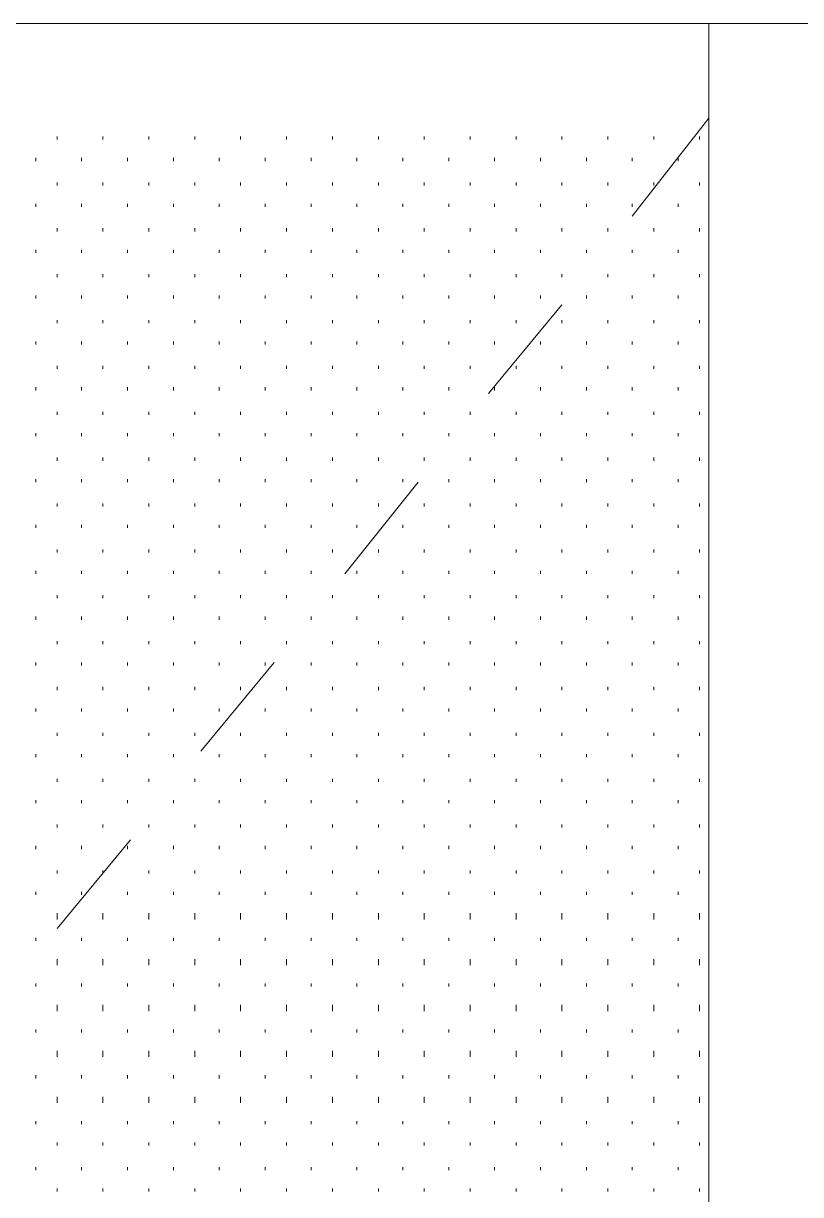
# Model space of a CAD drawing. Header units: inches. Extents: x -6061 to 13621, y -296 to 7483.
# Drawn here: x 12069.55 to 12089.89, y -60.13 to -29.46 of the extents above; entities that cross this region are included whole.
import ezdxf

# ---------------------------------------------------------------- set-up
doc = ezdxf.new("R2010")
doc.units = ezdxf.units.IN
doc.header["$MEASUREMENT"] = 0
doc.layers.get('0').update_dxf_attribs({"linetype": 'CONTINUOUS'})

msp = doc.modelspace()

# ---------------------------------------------------------------- linework, layer by layer
at = {"color": 7, "linetype": 'Continuous', "lineweight": 18, "true_color": 0x000007}
msp.add_line((12048.96524, -29.45513), (12157.00732, -29.45513), dxfattribs=at)
at = {"color": 7, "linetype": 'Continuous', "lineweight": 9, "true_color": 0x000007}
for p, q in [((12087.48877, -29.45513), (12051.52814, -29.45513)), ((12087.48877, -29.45513), (12087.48877, -31.93793)), ((12087.48877, -29.45513), (12090.05166, -29.45513)), ((12087.48877, -29.45513), (12087.48877, -121.47911)), ((12087.48877, -31.93793), (12085.48651, -34.50083)), ((12087.48877, -31.93793), (12087.48877, -121.47911)), ((12083.64443, -36.82345), (12081.72225, -39.14608)), ((12079.88017, -41.4687), (12077.958, -43.87142)), ((12076.11592, -46.19404), (12074.19375, -48.51666)), ((12072.35166, -50.83929), (12070.42949, -53.16191))]:
    msp.add_line(p, q, dxfattribs=at)
at = {"color": 7, "linetype": 'Continuous', "lineweight": 9, "true_color": 0xffffff}
for p, q in [((12070.42949, -32.49857), (12070.42949, -32.41847)), ((12071.63085, -32.49857), (12071.63085, -32.41847)), ((12072.83221, -32.49857), (12072.83221, -32.41847)), ((12074.03357, -32.49857), (12074.03357, -32.41847)), ((12075.23492, -32.49857), (12075.23492, -32.41847)), ((12076.43628, -32.49857), (12076.43628, -32.41847)), ((12077.63764, -32.49857), (12077.63764, -32.41847)), ((12078.839, -32.49857), (12078.839, -32.41847)), ((12080.04035, -32.49857), (12080.04035, -32.41847)), ((12081.24171, -32.49857), (12081.24171, -32.41847)), ((12082.44307, -32.49857), (12082.44307, -32.41847)), ((12083.64443, -32.49857), (12083.64443, -32.41847)), ((12084.84578, -32.49857), (12084.84578, -32.41847)), ((12086.04714, -32.49857), (12086.04714, -32.41847)), ((12087.2485, -32.49857), (12087.2485, -32.41847)), ((12069.86886, -33.0592), (12069.86886, -32.97911)), ((12071.07022, -33.0592), (12071.07022, -32.97911)), ((12072.27157, -33.0592), (12072.27157, -32.97911)), ((12073.47293, -33.0592), (12073.47293, -32.97911)), ((12074.67429, -33.0592), (12074.67429, -32.97911)), ((12075.87565, -33.0592), (12075.87565, -32.97911)), ((12077.077, -33.0592), (12077.077, -32.97911)), ((12078.27836, -33.0592), (12078.27836, -32.97911)), ((12079.47972, -33.0592), (12079.47972, -32.97911)), ((12080.68108, -33.0592), (12080.68108, -32.97911)), ((12081.88243, -33.0592), (12081.88243, -32.97911)), ((12083.08379, -33.0592), (12083.08379, -32.97911)), ((12084.28515, -33.0592), (12084.28515, -32.97911)), ((12085.48651, -33.0592), (12085.48651, -32.97911)), ((12086.68786, -33.0592), (12086.68786, -32.97911)), ((12070.42949, -33.69992), (12070.42949, -33.61983)), ((12071.63085, -33.69992), (12071.63085, -33.61983)), ((12072.83221, -33.69992), (12072.83221, -33.61983)), ((12074.03357, -33.69992), (12074.03357, -33.61983)), ((12075.23492, -33.69992), (12075.23492, -33.61983)), ((12076.43628, -33.69992), (12076.43628, -33.61983)), ((12077.63764, -33.69992), (12077.63764, -33.61983)), ((12078.839, -33.69992), (12078.839, -33.61983)), ((12080.04035, -33.69992), (12080.04035, -33.61983)), ((12081.24171, -33.69992), (12081.24171, -33.61983)), ((12082.44307, -33.69992), (12082.44307, -33.61983)), ((12083.64443, -33.69992), (12083.64443, -33.61983)), ((12084.84578, -33.69992), (12084.84578, -33.61983)), ((12086.04714, -33.69992), (12086.04714, -33.61983)), ((12087.2485, -33.69992), (12087.2485, -33.61983)), ((12069.86886, -34.26056), (12069.86886, -34.18047)), ((12071.07022, -34.26056), (12071.07022, -34.18047)), ((12072.27157, -34.26056), (12072.27157, -34.18047)), ((12073.47293, -34.26056), (12073.47293, -34.18047)), ((12074.67429, -34.26056), (12074.67429, -34.18047)), ((12075.87565, -34.26056), (12075.87565, -34.18047)), ((12077.077, -34.26056), (12077.077, -34.18047)), ((12078.27836, -34.26056), (12078.27836, -34.18047)), ((12079.47972, -34.26056), (12079.47972, -34.18047)), ((12080.68108, -34.26056), (12080.68108, -34.18047)), ((12081.88243, -34.26056), (12081.88243, -34.18047)), ((12083.08379, -34.26056), (12083.08379, -34.18047)), ((12084.28515, -34.26056), (12084.28515, -34.18047)), ((12085.48651, -34.26056), (12085.48651, -34.18047)), ((12086.68786, -34.26056), (12086.68786, -34.18047)), ((12070.42949, -34.90128), (12070.42949, -34.82119)), ((12071.63085, -34.90128), (12071.63085, -34.82119)), ((12072.83221, -34.90128), (12072.83221, -34.82119)), ((12074.03357, -34.90128), (12074.03357, -34.82119)), ((12075.23492, -34.90128), (12075.23492, -34.82119)), ((12076.43628, -34.90128), (12076.43628, -34.82119)), ((12077.63764, -34.90128), (12077.63764, -34.82119)), ((12078.839, -34.90128), (12078.839, -34.82119)), ((12080.04035, -34.90128), (12080.04035, -34.82119)), ((12081.24171, -34.90128), (12081.24171, -34.82119)), ((12082.44307, -34.90128), (12082.44307, -34.82119)), ((12083.64443, -34.90128), (12083.64443, -34.82119)), ((12084.84578, -34.90128), (12084.84578, -34.82119)), ((12086.04714, -34.90128), (12086.04714, -34.82119)), ((12087.2485, -34.90128), (12087.2485, -34.82119)), ((12069.86886, -35.46191), (12069.86886, -35.38182)), ((12071.07022, -35.46191), (12071.07022, -35.38182)), ((12072.27157, -35.46191), (12072.27157, -35.38182)), ((12073.47293, -35.46191), (12073.47293, -35.38182)), ((12074.67429, -35.46191), (12074.67429, -35.38182)), ((12075.87565, -35.46191), (12075.87565, -35.38182)), ((12077.077, -35.46191), (12077.077, -35.38182)), ((12078.27836, -35.46191), (12078.27836, -35.38182)), ((12079.47972, -35.46191), (12079.47972, -35.38182)), ((12080.68108, -35.46191), (12080.68108, -35.38182)), ((12081.88243, -35.46191), (12081.88243, -35.38182)), ((12083.08379, -35.46191), (12083.08379, -35.38182)), ((12084.28515, -35.46191), (12084.28515, -35.38182)), ((12085.48651, -35.46191), (12085.48651, -35.38182)), ((12086.68786, -35.46191), (12086.68786, -35.38182)), ((12070.42949, -36.10264), (12070.42949, -36.02255)), ((12071.63085, -36.10264), (12071.63085, -36.02255)), ((12072.83221, -36.10264), (12072.83221, -36.02255)), ((12074.03357, -36.10264), (12074.03357, -36.02255)), ((12075.23492, -36.10264), (12075.23492, -36.02255)), ((12076.43628, -36.10264), (12076.43628, -36.02255)), ((12077.63764, -36.10264), (12077.63764, -36.02255)), ((12078.839, -36.10264), (12078.839, -36.02255)), ((12080.04035, -36.10264), (12080.04035, -36.02255)), ((12081.24171, -36.10264), (12081.24171, -36.02255)), ((12082.44307, -36.10264), (12082.44307, -36.02255)), ((12083.64443, -36.10264), (12083.64443, -36.02255)), ((12084.84578, -36.10264), (12084.84578, -36.02255)), ((12086.04714, -36.10264), (12086.04714, -36.02255)), ((12087.2485, -36.10264), (12087.2485, -36.02255)), ((12069.86886, -36.66327), (12069.86886, -36.58318)), ((12071.07022, -36.66327), (12071.07022, -36.58318)), ((12072.27157, -36.66327), (12072.27157, -36.58318)), ((12073.47293, -36.66327), (12073.47293, -36.58318)), ((12074.67429, -36.66327), (12074.67429, -36.58318)), ((12075.87565, -36.66327), (12075.87565, -36.58318)), ((12077.077, -36.66327), (12077.077, -36.58318)), ((12078.27836, -36.66327), (12078.27836, -36.58318)), ((12079.47972, -36.66327), (12079.47972, -36.58318)), ((12080.68108, -36.66327), (12080.68108, -36.58318)), ((12081.88243, -36.66327), (12081.88243, -36.58318)), ((12083.08379, -36.66327), (12083.08379, -36.58318)), ((12084.28515, -36.66327), (12084.28515, -36.58318)), ((12085.48651, -36.66327), (12085.48651, -36.58318)), ((12086.68786, -36.66327), (12086.68786, -36.58318)), ((12070.42949, -37.30399), (12070.42949, -37.2239)), ((12071.63085, -37.30399), (12071.63085, -37.2239)), ((12072.83221, -37.30399), (12072.83221, -37.2239)), ((12074.03357, -37.30399), (12074.03357, -37.2239)), ((12075.23492, -37.30399), (12075.23492, -37.2239)), ((12076.43628, -37.30399), (12076.43628, -37.2239)), ((12077.63764, -37.30399), (12077.63764, -37.2239)), ((12078.839, -37.30399), (12078.839, -37.2239)), ((12080.04035, -37.30399), (12080.04035, -37.2239)), ((12081.24171, -37.30399), (12081.24171, -37.2239)), ((12082.44307, -37.30399), (12082.44307, -37.2239)), ((12083.64443, -37.30399), (12083.64443, -37.2239)), ((12084.84578, -37.30399), (12084.84578, -37.2239)), ((12086.04714, -37.30399), (12086.04714, -37.2239)), ((12087.2485, -37.30399), (12087.2485, -37.2239)), ((12069.86886, -37.86463), (12069.86886, -37.78454)), ((12071.07022, -37.86463), (12071.07022, -37.78454)), ((12072.27157, -37.86463), (12072.27157, -37.78454)), ((12073.47293, -37.86463), (12073.47293, -37.78454)), ((12074.67429, -37.86463), (12074.67429, -37.78454)), ((12075.87565, -37.86463), (12075.87565, -37.78454)), ((12077.077, -37.86463), (12077.077, -37.78454)), ((12078.27836, -37.86463), (12078.27836, -37.78454)), ((12079.47972, -37.86463), (12079.47972, -37.78454)), ((12080.68108, -37.86463), (12080.68108, -37.78454)), ((12081.88243, -37.86463), (12081.88243, -37.78454)), ((12083.08379, -37.86463), (12083.08379, -37.78454)), ((12084.28515, -37.86463), (12084.28515, -37.78454)), ((12085.48651, -37.86463), (12085.48651, -37.78454)), ((12086.68786, -37.86463), (12086.68786, -37.78454)), ((12070.42949, -38.50535), (12070.42949, -38.42526)), ((12071.63085, -38.50535), (12071.63085, -38.42526)), ((12072.83221, -38.50535), (12072.83221, -38.42526)), ((12074.03357, -38.50535), (12074.03357, -38.42526)), ((12075.23492, -38.50535), (12075.23492, -38.42526)), ((12076.43628, -38.50535), (12076.43628, -38.42526)), ((12077.63764, -38.50535), (12077.63764, -38.42526)), ((12078.839, -38.50535), (12078.839, -38.42526)), ((12080.04035, -38.50535), (12080.04035, -38.42526)), ((12081.24171, -38.50535), (12081.24171, -38.42526)), ((12082.44307, -38.50535), (12082.44307, -38.42526)), ((12083.64443, -38.50535), (12083.64443, -38.42526)), ((12084.84578, -38.50535), (12084.84578, -38.42526)), ((12086.04714, -38.50535), (12086.04714, -38.42526)), ((12087.2485, -38.50535), (12087.2485, -38.42526)), ((12069.86886, -39.06599), (12069.86886, -38.9859)), ((12071.07022, -39.06599), (12071.07022, -38.9859)), ((12072.27157, -39.06599), (12072.27157, -38.9859)), ((12073.47293, -39.06599), (12073.47293, -38.9859)), ((12074.67429, -39.06599), (12074.67429, -38.9859)), ((12075.87565, -39.06599), (12075.87565, -38.9859)), ((12077.077, -39.06599), (12077.077, -38.9859)), ((12078.27836, -39.06599), (12078.27836, -38.9859)), ((12079.47972, -39.06599), (12079.47972, -38.9859)), ((12080.68108, -39.06599), (12080.68108, -38.9859)), ((12081.88243, -39.06599), (12081.88243, -38.9859)), ((12083.08379, -39.06599), (12083.08379, -38.9859)), ((12084.28515, -39.06599), (12084.28515, -38.9859)), ((12085.48651, -39.06599), (12085.48651, -38.9859)), ((12086.68786, -39.06599), (12086.68786, -38.9859)), ((12070.42949, -39.70671), (12070.42949, -39.62662)), ((12071.63085, -39.70671), (12071.63085, -39.62662)), ((12072.83221, -39.70671), (12072.83221, -39.62662)), ((12074.03357, -39.70671), (12074.03357, -39.62662)), ((12075.23492, -39.70671), (12075.23492, -39.62662)), ((12076.43628, -39.70671), (12076.43628, -39.62662)), ((12077.63764, -39.70671), (12077.63764, -39.62662)), ((12078.839, -39.70671), (12078.839, -39.62662)), ((12080.04035, -39.70671), (12080.04035, -39.62662)), ((12081.24171, -39.70671), (12081.24171, -39.62662)), ((12082.44307, -39.70671), (12082.44307, -39.62662)), ((12083.64443, -39.70671), (12083.64443, -39.62662)), ((12084.84578, -39.70671), (12084.84578, -39.62662)), ((12086.04714, -39.70671), (12086.04714, -39.62662)), ((12087.2485, -39.70671), (12087.2485, -39.62662)), ((12069.86886, -40.26734), (12069.86886, -40.18725)), ((12071.07022, -40.26734), (12071.07022, -40.18725)), ((12072.27157, -40.26734), (12072.27157, -40.18725)), ((12073.47293, -40.26734), (12073.47293, -40.18725)), ((12074.67429, -40.26734), (12074.67429, -40.18725)), ((12075.87565, -40.26734), (12075.87565, -40.18725)), ((12077.077, -40.26734), (12077.077, -40.18725)), ((12078.27836, -40.26734), (12078.27836, -40.18725)), ((12079.47972, -40.26734), (12079.47972, -40.18725)), ((12080.68108, -40.26734), (12080.68108, -40.18725)), ((12081.88243, -40.26734), (12081.88243, -40.18725)), ((12083.08379, -40.26734), (12083.08379, -40.18725)), ((12084.28515, -40.26734), (12084.28515, -40.18725)), ((12085.48651, -40.26734), (12085.48651, -40.18725)), ((12086.68786, -40.26734), (12086.68786, -40.18725)), ((12070.42949, -40.90807), (12070.42949, -40.82798)), ((12071.63085, -40.90807), (12071.63085, -40.82798)), ((12072.83221, -40.90807), (12072.83221, -40.82798)), ((12074.03357, -40.90807), (12074.03357, -40.82798)), ((12075.23492, -40.90807), (12075.23492, -40.82798)), ((12076.43628, -40.90807), (12076.43628, -40.82798)), ((12077.63764, -40.90807), (12077.63764, -40.82798)), ((12078.839, -40.90807), (12078.839, -40.82798)), ((12080.04035, -40.90807), (12080.04035, -40.82798)), ((12081.24171, -40.90807), (12081.24171, -40.82798)), ((12082.44307, -40.90807), (12082.44307, -40.82798)), ((12083.64443, -40.90807), (12083.64443, -40.82798)), ((12084.84578, -40.90807), (12084.84578, -40.82798)), ((12086.04714, -40.90807), (12086.04714, -40.82798)), ((12087.2485, -40.90807), (12087.2485, -40.82798)), ((12069.86886, -41.4687), (12069.86886, -41.38861)), ((12071.07022, -41.4687), (12071.07022, -41.38861)), ((12072.27157, -41.4687), (12072.27157, -41.38861)), ((12073.47293, -41.4687), (12073.47293, -41.38861)), ((12074.67429, -41.4687), (12074.67429, -41.38861)), ((12075.87565, -41.4687), (12075.87565, -41.38861)), ((12077.077, -41.4687), (12077.077, -41.38861)), ((12078.27836, -41.4687), (12078.27836, -41.38861)), ((12079.47972, -41.4687), (12079.47972, -41.38861)), ((12080.68108, -41.4687), (12080.68108, -41.38861)), ((12081.88243, -41.4687), (12081.88243, -41.38861)), ((12083.08379, -41.4687), (12083.08379, -41.38861)), ((12084.28515, -41.4687), (12084.28515, -41.38861)), ((12085.48651, -41.4687), (12085.48651, -41.38861)), ((12086.68786, -41.4687), (12086.68786, -41.38861)), ((12070.42949, -42.10942), (12070.42949, -42.02933)), ((12071.63085, -42.10942), (12071.63085, -42.02933)), ((12072.83221, -42.10942), (12072.83221, -42.02933)), ((12074.03357, -42.10942), (12074.03357, -42.02933)), ((12075.23492, -42.10942), (12075.23492, -42.02933)), ((12076.43628, -42.10942), (12076.43628, -42.02933)), ((12077.63764, -42.10942), (12077.63764, -42.02933)), ((12078.839, -42.10942), (12078.839, -42.02933)), ((12080.04035, -42.10942), (12080.04035, -42.02933)), ((12081.24171, -42.10942), (12081.24171, -42.02933)), ((12082.44307, -42.10942), (12082.44307, -42.02933)), ((12083.64443, -42.10942), (12083.64443, -42.02933)), ((12084.84578, -42.10942), (12084.84578, -42.02933)), ((12086.04714, -42.10942), (12086.04714, -42.02933)), ((12087.2485, -42.10942), (12087.2485, -42.02933)), ((12069.86886, -42.67006), (12069.86886, -42.58997)), ((12071.07022, -42.67006), (12071.07022, -42.58997)), ((12072.27157, -42.67006), (12072.27157, -42.58997)), ((12073.47293, -42.67006), (12073.47293, -42.58997)), ((12074.67429, -42.67006), (12074.67429, -42.58997)), ((12075.87565, -42.67006), (12075.87565, -42.58997)), ((12077.077, -42.67006), (12077.077, -42.58997)), ((12078.27836, -42.67006), (12078.27836, -42.58997)), ((12079.47972, -42.67006), (12079.47972, -42.58997)), ((12080.68108, -42.67006), (12080.68108, -42.58997)), ((12081.88243, -42.67006), (12081.88243, -42.58997)), ((12083.08379, -42.67006), (12083.08379, -42.58997)), ((12084.28515, -42.67006), (12084.28515, -42.58997)), ((12085.48651, -42.67006), (12085.48651, -42.58997)), ((12086.68786, -42.67006), (12086.68786, -42.58997)), ((12070.42949, -43.31078), (12070.42949, -43.23069)), ((12071.63085, -43.31078), (12071.63085, -43.23069)), ((12072.83221, -43.31078), (12072.83221, -43.23069)), ((12074.03357, -43.31078), (12074.03357, -43.23069)), ((12075.23492, -43.31078), (12075.23492, -43.23069)), ((12076.43628, -43.31078), (12076.43628, -43.23069)), ((12077.63764, -43.31078), (12077.63764, -43.23069)), ((12078.839, -43.31078), (12078.839, -43.23069)), ((12080.04035, -43.31078), (12080.04035, -43.23069)), ((12081.24171, -43.31078), (12081.24171, -43.23069)), ((12082.44307, -43.31078), (12082.44307, -43.23069)), ((12083.64443, -43.31078), (12083.64443, -43.23069)), ((12084.84578, -43.31078), (12084.84578, -43.23069)), ((12086.04714, -43.31078), (12086.04714, -43.23069)), ((12087.2485, -43.31078), (12087.2485, -43.23069)), ((12069.86886, -43.87142), (12069.86886, -43.79133)), ((12071.07022, -43.87142), (12071.07022, -43.79133)), ((12072.27157, -43.87142), (12072.27157, -43.79133)), ((12073.47293, -43.87142), (12073.47293, -43.79133)), ((12074.67429, -43.87142), (12074.67429, -43.79133)), ((12075.87565, -43.87142), (12075.87565, -43.79133)), ((12077.077, -43.87142), (12077.077, -43.79133)), ((12078.27836, -43.87142), (12078.27836, -43.79133)), ((12079.47972, -43.87142), (12079.47972, -43.79133)), ((12080.68108, -43.87142), (12080.68108, -43.79133)), ((12081.88243, -43.87142), (12081.88243, -43.79133)), ((12083.08379, -43.87142), (12083.08379, -43.79133)), ((12084.28515, -43.87142), (12084.28515, -43.79133)), ((12085.48651, -43.87142), (12085.48651, -43.79133)), ((12086.68786, -43.87142), (12086.68786, -43.79133)), ((12070.42949, -44.51214), (12070.42949, -44.43205)), ((12071.63085, -44.51214), (12071.63085, -44.43205)), ((12072.83221, -44.51214), (12072.83221, -44.43205)), ((12074.03357, -44.51214), (12074.03357, -44.43205)), ((12075.23492, -44.51214), (12075.23492, -44.43205)), ((12076.43628, -44.51214), (12076.43628, -44.43205)), ((12077.63764, -44.51214), (12077.63764, -44.43205)), ((12078.839, -44.51214), (12078.839, -44.43205)), ((12080.04035, -44.51214), (12080.04035, -44.43205)), ((12081.24171, -44.51214), (12081.24171, -44.43205)), ((12082.44307, -44.51214), (12082.44307, -44.43205)), ((12083.64443, -44.51214), (12083.64443, -44.43205)), ((12084.84578, -44.51214), (12084.84578, -44.43205)), ((12086.04714, -44.51214), (12086.04714, -44.43205)), ((12087.2485, -44.51214), (12087.2485, -44.43205)), ((12069.86886, -45.07277), (12069.86886, -44.99268)), ((12071.07022, -45.07277), (12071.07022, -44.99268)), ((12072.27157, -45.07277), (12072.27157, -44.99268)), ((12073.47293, -45.07277), (12073.47293, -44.99268)), ((12074.67429, -45.07277), (12074.67429, -44.99268)), ((12075.87565, -45.07277), (12075.87565, -44.99268)), ((12077.077, -45.07277), (12077.077, -44.99268)), ((12078.27836, -45.07277), (12078.27836, -44.99268)), ((12079.47972, -45.07277), (12079.47972, -44.99268)), ((12080.68108, -45.07277), (12080.68108, -44.99268)), ((12081.88243, -45.07277), (12081.88243, -44.99268)), ((12083.08379, -45.07277), (12083.08379, -44.99268)), ((12084.28515, -45.07277), (12084.28515, -44.99268)), ((12085.48651, -45.07277), (12085.48651, -44.99268)), ((12086.68786, -45.07277), (12086.68786, -44.99268)), ((12070.42949, -45.7135), (12070.42949, -45.63341)), ((12071.63085, -45.7135), (12071.63085, -45.63341)), ((12072.83221, -45.7135), (12072.83221, -45.63341)), ((12074.03357, -45.7135), (12074.03357, -45.63341)), ((12075.23492, -45.7135), (12075.23492, -45.63341)), ((12076.43628, -45.7135), (12076.43628, -45.63341)), ((12077.63764, -45.7135), (12077.63764, -45.63341)), ((12078.839, -45.7135), (12078.839, -45.63341)), ((12080.04035, -45.7135), (12080.04035, -45.63341)), ((12081.24171, -45.7135), (12081.24171, -45.63341)), ((12082.44307, -45.7135), (12082.44307, -45.63341)), ((12083.64443, -45.7135), (12083.64443, -45.63341)), ((12084.84578, -45.7135), (12084.84578, -45.63341)), ((12086.04714, -45.7135), (12086.04714, -45.63341)), ((12087.2485, -45.7135), (12087.2485, -45.63341)), ((12069.86886, -46.27413), (12069.86886, -46.19404)), ((12071.07022, -46.27413), (12071.07022, -46.19404)), ((12072.27157, -46.27413), (12072.27157, -46.19404)), ((12073.47293, -46.27413), (12073.47293, -46.19404)), ((12074.67429, -46.27413), (12074.67429, -46.19404)), ((12075.87565, -46.27413), (12075.87565, -46.19404)), ((12077.077, -46.27413), (12077.077, -46.19404)), ((12078.27836, -46.27413), (12078.27836, -46.19404)), ((12079.47972, -46.27413), (12079.47972, -46.19404)), ((12080.68108, -46.27413), (12080.68108, -46.19404)), ((12081.88243, -46.27413), (12081.88243, -46.19404)), ((12083.08379, -46.27413), (12083.08379, -46.19404)), ((12084.28515, -46.27413), (12084.28515, -46.19404)), ((12085.48651, -46.27413), (12085.48651, -46.19404)), ((12086.68786, -46.27413), (12086.68786, -46.19404)), ((12070.42949, -46.91485), (12070.42949, -46.83476)), ((12071.63085, -46.91485), (12071.63085, -46.83476)), ((12072.83221, -46.91485), (12072.83221, -46.83476)), ((12074.03357, -46.91485), (12074.03357, -46.83476)), ((12075.23492, -46.91485), (12075.23492, -46.83476)), ((12076.43628, -46.91485), (12076.43628, -46.83476)), ((12077.63764, -46.91485), (12077.63764, -46.83476)), ((12078.839, -46.91485), (12078.839, -46.83476)), ((12080.04035, -46.91485), (12080.04035, -46.83476)), ((12081.24171, -46.91485), (12081.24171, -46.83476)), ((12082.44307, -46.91485), (12082.44307, -46.83476)), ((12083.64443, -46.91485), (12083.64443, -46.83476)), ((12084.84578, -46.91485), (12084.84578, -46.83476)), ((12086.04714, -46.91485), (12086.04714, -46.83476)), ((12087.2485, -46.91485), (12087.2485, -46.83476)), ((12069.86886, -47.47549), (12069.86886, -47.3954)), ((12071.07022, -47.47549), (12071.07022, -47.3954)), ((12072.27157, -47.47549), (12072.27157, -47.3954)), ((12073.47293, -47.47549), (12073.47293, -47.3954)), ((12074.67429, -47.47549), (12074.67429, -47.3954)), ((12075.87565, -47.47549), (12075.87565, -47.3954)), ((12077.077, -47.47549), (12077.077, -47.3954)), ((12078.27836, -47.47549), (12078.27836, -47.3954)), ((12079.47972, -47.47549), (12079.47972, -47.3954)), ((12080.68108, -47.47549), (12080.68108, -47.3954)), ((12081.88243, -47.47549), (12081.88243, -47.3954)), ((12083.08379, -47.47549), (12083.08379, -47.3954)), ((12084.28515, -47.47549), (12084.28515, -47.3954)), ((12085.48651, -47.47549), (12085.48651, -47.3954)), ((12086.68786, -47.47549), (12086.68786, -47.3954)), ((12070.42949, -48.11621), (12070.42949, -48.03612)), ((12071.63085, -48.11621), (12071.63085, -48.03612)), ((12072.83221, -48.11621), (12072.83221, -48.03612)), ((12074.03357, -48.11621), (12074.03357, -48.03612)), ((12075.23492, -48.11621), (12075.23492, -48.03612)), ((12076.43628, -48.11621), (12076.43628, -48.03612)), ((12077.63764, -48.11621), (12077.63764, -48.03612)), ((12078.839, -48.11621), (12078.839, -48.03612)), ((12080.04035, -48.11621), (12080.04035, -48.03612)), ((12081.24171, -48.11621), (12081.24171, -48.03612)), ((12082.44307, -48.11621), (12082.44307, -48.03612)), ((12083.64443, -48.11621), (12083.64443, -48.03612)), ((12084.84578, -48.11621), (12084.84578, -48.03612)), ((12086.04714, -48.11621), (12086.04714, -48.03612)), ((12087.2485, -48.11621), (12087.2485, -48.03612)), ((12069.86886, -48.67685), (12069.86886, -48.59676)), ((12071.07022, -48.67685), (12071.07022, -48.59676)), ((12072.27157, -48.67685), (12072.27157, -48.59676)), ((12073.47293, -48.67685), (12073.47293, -48.59676)), ((12074.67429, -48.67685), (12074.67429, -48.59676)), ((12075.87565, -48.67685), (12075.87565, -48.59676)), ((12077.077, -48.67685), (12077.077, -48.59676)), ((12078.27836, -48.67685), (12078.27836, -48.59676)), ((12079.47972, -48.67685), (12079.47972, -48.59676)), ((12080.68108, -48.67685), (12080.68108, -48.59676)), ((12081.88243, -48.67685), (12081.88243, -48.59676)), ((12083.08379, -48.67685), (12083.08379, -48.59676)), ((12084.28515, -48.67685), (12084.28515, -48.59676)), ((12085.48651, -48.67685), (12085.48651, -48.59676)), ((12086.68786, -48.67685), (12086.68786, -48.59676)), ((12070.42949, -49.31757), (12070.42949, -49.23748)), ((12071.63085, -49.31757), (12071.63085, -49.23748)), ((12072.83221, -49.31757), (12072.83221, -49.23748)), ((12074.03357, -49.31757), (12074.03357, -49.23748)), ((12075.23492, -49.31757), (12075.23492, -49.23748)), ((12076.43628, -49.31757), (12076.43628, -49.23748)), ((12077.63764, -49.31757), (12077.63764, -49.23748)), ((12078.839, -49.31757), (12078.839, -49.23748)), ((12080.04035, -49.31757), (12080.04035, -49.23748)), ((12081.24171, -49.31757), (12081.24171, -49.23748)), ((12082.44307, -49.31757), (12082.44307, -49.23748)), ((12083.64443, -49.31757), (12083.64443, -49.23748)), ((12084.84578, -49.31757), (12084.84578, -49.23748)), ((12086.04714, -49.31757), (12086.04714, -49.23748)), ((12087.2485, -49.31757), (12087.2485, -49.23748)), ((12069.86886, -49.8782), (12069.86886, -49.79811)), ((12071.07022, -49.8782), (12071.07022, -49.79811)), ((12072.27157, -49.8782), (12072.27157, -49.79811)), ((12073.47293, -49.8782), (12073.47293, -49.79811)), ((12074.67429, -49.8782), (12074.67429, -49.79811)), ((12075.87565, -49.8782), (12075.87565, -49.79811)), ((12077.077, -49.8782), (12077.077, -49.79811)), ((12078.27836, -49.8782), (12078.27836, -49.79811)), ((12079.47972, -49.8782), (12079.47972, -49.79811)), ((12080.68108, -49.8782), (12080.68108, -49.79811)), ((12081.88243, -49.8782), (12081.88243, -49.79811)), ((12083.08379, -49.8782), (12083.08379, -49.79811)), ((12084.28515, -49.8782), (12084.28515, -49.79811)), ((12085.48651, -49.8782), (12085.48651, -49.79811)), ((12086.68786, -49.8782), (12086.68786, -49.79811)), ((12070.42949, -50.51893), (12070.42949, -50.43884)), ((12071.63085, -50.51893), (12071.63085, -50.43884)), ((12072.83221, -50.51893), (12072.83221, -50.43884)), ((12074.03357, -50.51893), (12074.03357, -50.43884)), ((12075.23492, -50.51893), (12075.23492, -50.43884)), ((12076.43628, -50.51893), (12076.43628, -50.43884)), ((12077.63764, -50.51893), (12077.63764, -50.43884)), ((12078.839, -50.51893), (12078.839, -50.43884)), ((12080.04035, -50.51893), (12080.04035, -50.43884)), ((12081.24171, -50.51893), (12081.24171, -50.43884)), ((12082.44307, -50.51893), (12082.44307, -50.43884)), ((12083.64443, -50.51893), (12083.64443, -50.43884)), ((12084.84578, -50.51893), (12084.84578, -50.43884)), ((12086.04714, -50.51893), (12086.04714, -50.43884)), ((12087.2485, -50.51893), (12087.2485, -50.43884)), ((12069.86886, -51.07956), (12069.86886, -50.99947)), ((12071.07022, -51.07956), (12071.07022, -50.99947)), ((12072.27157, -51.07956), (12072.27157, -50.99947)), ((12073.47293, -51.07956), (12073.47293, -50.99947)), ((12074.67429, -51.07956), (12074.67429, -50.99947)), ((12075.87565, -51.07956), (12075.87565, -50.99947)), ((12077.077, -51.07956), (12077.077, -50.99947)), ((12078.27836, -51.07956), (12078.27836, -50.99947)), ((12079.47972, -51.07956), (12079.47972, -50.99947)), ((12080.68108, -51.07956), (12080.68108, -50.99947)), ((12081.88243, -51.07956), (12081.88243, -50.99947)), ((12083.08379, -51.07956), (12083.08379, -50.99947)), ((12084.28515, -51.07956), (12084.28515, -50.99947)), ((12085.48651, -51.07956), (12085.48651, -50.99947)), ((12086.68786, -51.07956), (12086.68786, -50.99947)), ((12070.42949, -51.72028), (12070.42949, -51.64019)), ((12071.63085, -51.72028), (12071.63085, -51.64019)), ((12072.83221, -51.72028), (12072.83221, -51.64019)), ((12074.03357, -51.72028), (12074.03357, -51.64019)), ((12075.23492, -51.72028), (12075.23492, -51.64019)), ((12076.43628, -51.72028), (12076.43628, -51.64019)), ((12077.63764, -51.72028), (12077.63764, -51.64019)), ((12078.839, -51.72028), (12078.839, -51.64019)), ((12080.04035, -51.72028), (12080.04035, -51.64019)), ((12081.24171, -51.72028), (12081.24171, -51.64019)), ((12082.44307, -51.72028), (12082.44307, -51.64019)), ((12083.64443, -51.72028), (12083.64443, -51.64019)), ((12084.84578, -51.72028), (12084.84578, -51.64019)), ((12086.04714, -51.72028), (12086.04714, -51.64019)), ((12087.2485, -51.72028), (12087.2485, -51.64019)), ((12069.86886, -52.28092), (12069.86886, -52.20083)), ((12071.07022, -52.28092), (12071.07022, -52.20083)), ((12072.27157, -52.28092), (12072.27157, -52.20083)), ((12073.47293, -52.28092), (12073.47293, -52.20083)), ((12074.67429, -52.28092), (12074.67429, -52.20083)), ((12075.87565, -52.28092), (12075.87565, -52.20083)), ((12077.077, -52.28092), (12077.077, -52.20083)), ((12078.27836, -52.28092), (12078.27836, -52.20083)), ((12079.47972, -52.28092), (12079.47972, -52.20083)), ((12080.68108, -52.28092), (12080.68108, -52.20083)), ((12081.88243, -52.28092), (12081.88243, -52.20083)), ((12083.08379, -52.28092), (12083.08379, -52.20083)), ((12084.28515, -52.28092), (12084.28515, -52.20083)), ((12085.48651, -52.28092), (12085.48651, -52.20083)), ((12086.68786, -52.28092), (12086.68786, -52.20083)), ((12070.42949, -52.92164), (12070.42949, -52.76146)), ((12071.63085, -52.92164), (12071.63085, -52.76146)), ((12072.83221, -52.92164), (12072.83221, -52.76146)), ((12074.03357, -52.92164), (12074.03357, -52.76146)), ((12075.23492, -52.92164), (12075.23492, -52.76146)), ((12076.43628, -52.92164), (12076.43628, -52.76146)), ((12077.63764, -52.92164), (12077.63764, -52.76146)), ((12078.839, -52.92164), (12078.839, -52.76146)), ((12080.04035, -52.92164), (12080.04035, -52.76146)), ((12081.24171, -52.92164), (12081.24171, -52.76146)), ((12082.44307, -52.92164), (12082.44307, -52.76146)), ((12083.64443, -52.92164), (12083.64443, -52.76146)), ((12084.84578, -52.92164), (12084.84578, -52.76146)), ((12086.04714, -52.92164), (12086.04714, -52.76146)), ((12087.2485, -52.92164), (12087.2485, -52.76146)), ((12069.86886, -53.48228), (12069.86886, -53.40219)), ((12071.07022, -53.48228), (12071.07022, -53.40219)), ((12072.27157, -53.48228), (12072.27157, -53.40219)), ((12073.47293, -53.48228), (12073.47293, -53.40219)), ((12074.67429, -53.48228), (12074.67429, -53.40219)), ((12075.87565, -53.48228), (12075.87565, -53.40219)), ((12077.077, -53.48228), (12077.077, -53.40219)), ((12078.27836, -53.48228), (12078.27836, -53.40219)), ((12079.47972, -53.48228), (12079.47972, -53.40219)), ((12080.68108, -53.48228), (12080.68108, -53.40219)), ((12081.88243, -53.48228), (12081.88243, -53.40219)), ((12083.08379, -53.48228), (12083.08379, -53.40219)), ((12084.28515, -53.48228), (12084.28515, -53.40219)), ((12085.48651, -53.48228), (12085.48651, -53.40219)), ((12086.68786, -53.48228), (12086.68786, -53.40219)), ((12070.42949, -54.123), (12070.42949, -53.96282)), ((12071.63085, -54.123), (12071.63085, -53.96282)), ((12072.83221, -54.123), (12072.83221, -53.96282)), ((12074.03357, -54.123), (12074.03357, -53.96282)), ((12075.23492, -54.123), (12075.23492, -53.96282)), ((12076.43628, -54.123), (12076.43628, -53.96282)), ((12077.63764, -54.123), (12077.63764, -53.96282)), ((12078.839, -54.123), (12078.839, -53.96282)), ((12080.04035, -54.123), (12080.04035, -53.96282)), ((12081.24171, -54.123), (12081.24171, -53.96282)), ((12082.44307, -54.123), (12082.44307, -53.96282)), ((12083.64443, -54.123), (12083.64443, -53.96282)), ((12084.84578, -54.123), (12084.84578, -53.96282)), ((12086.04714, -54.123), (12086.04714, -53.96282)), ((12087.2485, -54.123), (12087.2485, -53.96282)), ((12069.86886, -54.68363), (12069.86886, -54.60354)), ((12071.07022, -54.68363), (12071.07022, -54.60354)), ((12072.27157, -54.68363), (12072.27157, -54.60354)), ((12073.47293, -54.68363), (12073.47293, -54.60354)), ((12074.67429, -54.68363), (12074.67429, -54.60354)), ((12075.87565, -54.68363), (12075.87565, -54.60354)), ((12077.077, -54.68363), (12077.077, -54.60354)), ((12078.27836, -54.68363), (12078.27836, -54.60354)), ((12079.47972, -54.68363), (12079.47972, -54.60354)), ((12080.68108, -54.68363), (12080.68108, -54.60354)), ((12081.88243, -54.68363), (12081.88243, -54.60354)), ((12083.08379, -54.68363), (12083.08379, -54.60354)), ((12084.28515, -54.68363), (12084.28515, -54.60354)), ((12085.48651, -54.68363), (12085.48651, -54.60354)), ((12086.68786, -54.68363), (12086.68786, -54.60354)), ((12070.42949, -55.32436), (12070.42949, -55.16418)), ((12071.63085, -55.32436), (12071.63085, -55.16418)), ((12072.83221, -55.32436), (12072.83221, -55.16418)), ((12074.03357, -55.32436), (12074.03357, -55.16418)), ((12075.23492, -55.32436), (12075.23492, -55.16418)), ((12076.43628, -55.32436), (12076.43628, -55.16418)), ((12077.63764, -55.32436), (12077.63764, -55.16418)), ((12078.839, -55.32436), (12078.839, -55.16418)), ((12080.04035, -55.32436), (12080.04035, -55.16418)), ((12081.24171, -55.32436), (12081.24171, -55.16418)), ((12082.44307, -55.32436), (12082.44307, -55.16418)), ((12083.64443, -55.32436), (12083.64443, -55.16418)), ((12084.84578, -55.32436), (12084.84578, -55.16418)), ((12086.04714, -55.32436), (12086.04714, -55.16418)), ((12087.2485, -55.32436), (12087.2485, -55.16418)), ((12069.86886, -55.88499), (12069.86886, -55.8049)), ((12071.07022, -55.88499), (12071.07022, -55.8049)), ((12072.27157, -55.88499), (12072.27157, -55.8049)), ((12073.47293, -55.88499), (12073.47293, -55.8049)), ((12074.67429, -55.88499), (12074.67429, -55.8049)), ((12075.87565, -55.88499), (12075.87565, -55.8049)), ((12077.077, -55.88499), (12077.077, -55.8049)), ((12078.27836, -55.88499), (12078.27836, -55.8049)), ((12079.47972, -55.88499), (12079.47972, -55.8049)), ((12080.68108, -55.88499), (12080.68108, -55.8049)), ((12081.88243, -55.88499), (12081.88243, -55.8049)), ((12083.08379, -55.88499), (12083.08379, -55.8049)), ((12084.28515, -55.88499), (12084.28515, -55.8049)), ((12085.48651, -55.88499), (12085.48651, -55.8049)), ((12086.68786, -55.88499), (12086.68786, -55.8049)), ((12070.42949, -56.52571), (12070.42949, -56.36553)), ((12071.63085, -56.52571), (12071.63085, -56.36553)), ((12072.83221, -56.52571), (12072.83221, -56.36553)), ((12074.03357, -56.52571), (12074.03357, -56.36553)), ((12075.23492, -56.52571), (12075.23492, -56.36553)), ((12076.43628, -56.52571), (12076.43628, -56.36553)), ((12077.63764, -56.52571), (12077.63764, -56.36553)), ((12078.839, -56.52571), (12078.839, -56.36553)), ((12080.04035, -56.52571), (12080.04035, -56.36553)), ((12081.24171, -56.52571), (12081.24171, -56.36553)), ((12082.44307, -56.52571), (12082.44307, -56.36553)), ((12083.64443, -56.52571), (12083.64443, -56.36553)), ((12084.84578, -56.52571), (12084.84578, -56.36553)), ((12086.04714, -56.52571), (12086.04714, -56.36553)), ((12087.2485, -56.52571), (12087.2485, -56.36553)), ((12069.86886, -57.08635), (12069.86886, -57.00626)), ((12071.07022, -57.08635), (12071.07022, -57.00626)), ((12072.27157, -57.08635), (12072.27157, -57.00626)), ((12073.47293, -57.08635), (12073.47293, -57.00626)), ((12074.67429, -57.08635), (12074.67429, -57.00626)), ((12075.87565, -57.08635), (12075.87565, -57.00626)), ((12077.077, -57.08635), (12077.077, -57.00626)), ((12078.27836, -57.08635), (12078.27836, -57.00626)), ((12079.47972, -57.08635), (12079.47972, -57.00626)), ((12080.68108, -57.08635), (12080.68108, -57.00626)), ((12081.88243, -57.08635), (12081.88243, -57.00626)), ((12083.08379, -57.08635), (12083.08379, -57.00626)), ((12084.28515, -57.08635), (12084.28515, -57.00626)), ((12085.48651, -57.08635), (12085.48651, -57.00626)), ((12086.68786, -57.08635), (12086.68786, -57.00626)), ((12070.42949, -57.72707), (12070.42949, -57.56689)), ((12071.63085, -57.72707), (12071.63085, -57.56689)), ((12072.83221, -57.72707), (12072.83221, -57.56689)), ((12074.03357, -57.72707), (12074.03357, -57.56689)), ((12075.23492, -57.72707), (12075.23492, -57.56689)), ((12076.43628, -57.72707), (12076.43628, -57.56689)), ((12077.63764, -57.72707), (12077.63764, -57.56689)), ((12078.839, -57.72707), (12078.839, -57.56689)), ((12080.04035, -57.72707), (12080.04035, -57.56689)), ((12081.24171, -57.72707), (12081.24171, -57.56689)), ((12082.44307, -57.72707), (12082.44307, -57.56689)), ((12083.64443, -57.72707), (12083.64443, -57.56689)), ((12084.84578, -57.72707), (12084.84578, -57.56689)), ((12086.04714, -57.72707), (12086.04714, -57.56689)), ((12087.2485, -57.72707), (12087.2485, -57.56689)), ((12069.86886, -58.28771), (12069.86886, -58.20761)), ((12071.07022, -58.28771), (12071.07022, -58.20761)), ((12072.27157, -58.28771), (12072.27157, -58.20761)), ((12073.47293, -58.28771), (12073.47293, -58.20761)), ((12074.67429, -58.28771), (12074.67429, -58.20761)), ((12075.87565, -58.28771), (12075.87565, -58.20761)), ((12077.077, -58.28771), (12077.077, -58.20761)), ((12078.27836, -58.28771), (12078.27836, -58.20761)), ((12079.47972, -58.28771), (12079.47972, -58.20761)), ((12080.68108, -58.28771), (12080.68108, -58.20761)), ((12081.88243, -58.28771), (12081.88243, -58.20761)), ((12083.08379, -58.28771), (12083.08379, -58.20761)), ((12084.28515, -58.28771), (12084.28515, -58.20761)), ((12085.48651, -58.28771), (12085.48651, -58.20761)), ((12086.68786, -58.28771), (12086.68786, -58.20761)), ((12070.42949, -58.84834), (12070.42949, -58.76825)), ((12071.63085, -58.84834), (12071.63085, -58.76825)), ((12072.83221, -58.84834), (12072.83221, -58.76825)), ((12074.03357, -58.84834), (12074.03357, -58.76825)), ((12075.23492, -58.84834), (12075.23492, -58.76825)), ((12076.43628, -58.84834), (12076.43628, -58.76825)), ((12077.63764, -58.84834), (12077.63764, -58.76825)), ((12078.839, -58.84834), (12078.839, -58.76825)), ((12080.04035, -58.84834), (12080.04035, -58.76825)), ((12081.24171, -58.84834), (12081.24171, -58.76825)), ((12082.44307, -58.84834), (12082.44307, -58.76825)), ((12083.64443, -58.84834), (12083.64443, -58.76825)), ((12084.84578, -58.84834), (12084.84578, -58.76825)), ((12086.04714, -58.84834), (12086.04714, -58.76825)), ((12087.2485, -58.84834), (12087.2485, -58.76825)), ((12069.86886, -59.48906), (12069.86886, -59.40897)), ((12071.07022, -59.48906), (12071.07022, -59.40897)), ((12072.27157, -59.48906), (12072.27157, -59.40897)), ((12073.47293, -59.48906), (12073.47293, -59.40897)), ((12074.67429, -59.48906), (12074.67429, -59.40897)), ((12075.87565, -59.48906), (12075.87565, -59.40897)), ((12077.077, -59.48906), (12077.077, -59.40897)), ((12078.27836, -59.48906), (12078.27836, -59.40897)), ((12079.47972, -59.48906), (12079.47972, -59.40897)), ((12080.68108, -59.48906), (12080.68108, -59.40897)), ((12081.88243, -59.48906), (12081.88243, -59.40897)), ((12083.08379, -59.48906), (12083.08379, -59.40897)), ((12084.28515, -59.48906), (12084.28515, -59.40897)), ((12085.48651, -59.48906), (12085.48651, -59.40897)), ((12086.68786, -59.48906), (12086.68786, -59.40897)), ((12070.42949, -60.0497), (12070.42949, -59.96961)), ((12071.63085, -60.0497), (12071.63085, -59.96961)), ((12072.83221, -60.0497), (12072.83221, -59.96961)), ((12074.03357, -60.0497), (12074.03357, -59.96961)), ((12075.23492, -60.0497), (12075.23492, -59.96961)), ((12076.43628, -60.0497), (12076.43628, -59.96961)), ((12077.63764, -60.0497), (12077.63764, -59.96961)), ((12078.839, -60.0497), (12078.839, -59.96961)), ((12080.04035, -60.0497), (12080.04035, -59.96961)), ((12081.24171, -60.0497), (12081.24171, -59.96961)), ((12082.44307, -60.0497), (12082.44307, -59.96961)), ((12083.64443, -60.0497), (12083.64443, -59.96961)), ((12084.84578, -60.0497), (12084.84578, -59.96961)), ((12086.04714, -60.0497), (12086.04714, -59.96961)), ((12087.2485, -60.0497), (12087.2485, -59.96961))]:
    msp.add_line(p, q, dxfattribs=at)

doc.saveas('drawing.dxf')
